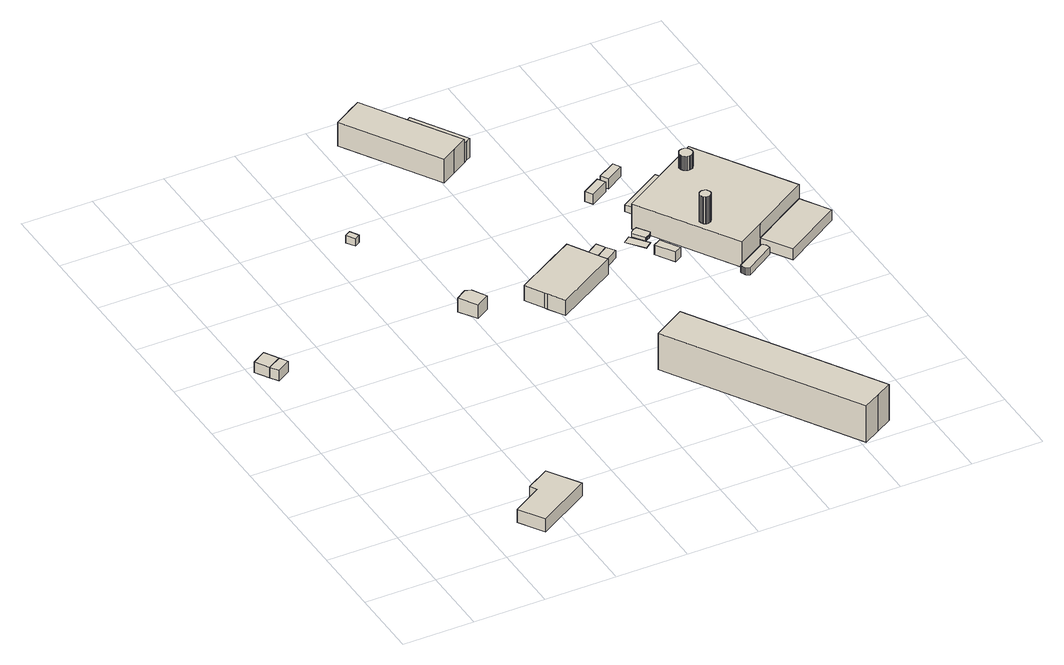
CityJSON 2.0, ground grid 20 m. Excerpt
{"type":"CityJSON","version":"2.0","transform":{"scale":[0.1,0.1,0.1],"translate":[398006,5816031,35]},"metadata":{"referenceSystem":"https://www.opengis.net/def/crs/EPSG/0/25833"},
"CityObjects":{
"building1":{"type":"Building","attributes":{"Gemeindeschluessel":"11000011","BezugspunktDach":"2200","function":"31001_2000","measuredHeight":3.18,"storeysAboveGround":1},"address":[{"country":"Germany","locality":"Berlin","thoroughfareNumber":"11 (2)","thoroughfareName":"Köpenicker Chaussee"}],"geometry":[{"type":"Solid","lod":"1","boundaries":[[[[0,1,2,3]],[[4,5,6,7]],[[4,7,3,2]],[[5,4,2,1]],[[6,5,1,0]],[[7,6,0,3]]]]}]},
"building2":{"type":"Building","attributes":{"Gemeindeschluessel":"11000011","BezugspunktDach":"2200","function":"51009_1610","measuredHeight":3.18,"storeysAboveGround":0},"address":[{"country":"Germany","locality":"Berlin"}],"geometry":[{"type":"Solid","lod":"1","boundaries":[[[[8,9,1,0]],[[5,10,11,6]],[[5,6,0,1]],[[10,5,1,9]],[[11,10,9,8]],[[6,11,8,0]]]]}]},
"building3":{"type":"Building","attributes":{"Gemeindeschluessel":"11000011","BezugspunktDach":"2200","function":"31001_2520","measuredHeight":4.01,"storeysAboveGround":1},"address":[{"country":"Germany","locality":"Berlin","thoroughfareNumber":"11 (3)","thoroughfareName":"Köpenicker Chaussee"}],"geometry":[{"type":"Solid","lod":"1","boundaries":[[[[12,13,14,15,16,17]],[[18,19,20,21,22,23]],[[18,23,17,16]],[[19,18,16,15]],[[20,19,15,14]],[[21,20,14,13]],[[22,21,13,12]],[[23,22,12,17]]]]}]},
"building4":{"type":"Building","attributes":{"Gemeindeschluessel":"11000011","BezugspunktDach":"2200","function":"31001_2580","measuredHeight":2.19,"storeysAboveGround":1},"address":[{"country":"Germany","locality":"Berlin","thoroughfareNumber":"40 (2)","thoroughfareName":"Köpenicker Chaussee"}],"geometry":[{"type":"Solid","lod":"1","boundaries":[[[[24,25,26,27]],[[28,29,30,31]],[[28,31,27,26]],[[29,28,26,25]],[[30,29,25,24]],[[31,30,24,27]]]]}]},
"building5":{"type":"Building","attributes":{"Gemeindeschluessel":"11000011","BezugspunktDach":"2200","function":"31001_2000","measuredHeight":4.16,"storeysAboveGround":1},"address":[{"country":"Germany","locality":"Berlin","thoroughfareNumber":"40 (1)","thoroughfareName":"Köpenicker Chaussee"}],"geometry":[{"type":"Solid","lod":"1","boundaries":[[[[32,33,34,35,36]],[[37,38,39,40,41]],[[37,41,36,35]],[[38,37,35,34]],[[39,38,34,33]],[[40,39,33,32]],[[41,40,32,36]]]]}]},
"building6":{"type":"Building","attributes":{"Gemeindeschluessel":"11000011","BezugspunktDach":"2200","function":"31001_2143","measuredHeight":5.72,"storeysAboveGround":1},"address":[{"country":"Germany","locality":"Berlin","thoroughfareNumber":"40, 41","thoroughfareName":"Köpenicker Chaussee"}],"geometry":[{"type":"Solid","lod":"1","boundaries":[[[[42,43,44,45,46,47,48,49]],[[50,51,52,53,54,55,56,57]],[[50,57,49,48]],[[51,50,48,47]],[[52,51,47,46]],[[53,52,46,45]],[[54,53,45,44]],[[55,54,44,43]],[[56,55,43,42]],[[57,56,42,49]]]]}]},
"building7":{"type":"Building","attributes":{"Gemeindeschluessel":"11000011","BezugspunktDach":"2200","function":"31001_1010","measuredHeight":12.53,"storeysAboveGround":3},"address":[{"country":"Germany","locality":"Berlin","thoroughfareNumber":"36, 37, 38, 39","thoroughfareName":"Köpenicker Chaussee"}],"geometry":[{"type":"Solid","lod":"1","boundaries":[[[[58,59,60,61,62]],[[63,64,65,66,67]],[[63,67,62,61]],[[64,63,61,60]],[[65,64,60,59]],[[66,65,59,58]],[[67,66,58,62]]]]}]},
"building8":{"type":"Building","attributes":{"Gemeindeschluessel":"11000011","function":"31001_2142"},"address":[{"country":"Germany","locality":"Berlin","thoroughfareNumber":"40 (10)","thoroughfareName":"Köpenicker Chaussee"}],"children":["building8-1","building8-2"]},
"building8-1":{"type":"BuildingPart","attributes":{"BezugspunktDach":"2200","measuredHeight":8.44,"storeysAboveGround":1},"parents":["building8"],"geometry":[{"type":"Solid","lod":"1","boundaries":[[[[68,69,70,71,72,73,74,75,76]],[[77,78,79,80,81,82,83,84,85]],[[77,85,76,75]],[[78,77,75,74]],[[79,78,74,73]],[[80,79,73,72]],[[81,80,72,71]],[[82,81,71,70],[82,86,87,81]],[[83,82,70,69]],[[84,83,69,68]],[[85,84,68,76]],[[86,82,81,87]]]]}]},
"building8-2":{"type":"BuildingPart","attributes":{"BezugspunktDach":"2200","measuredHeight":6.02,"storeysAboveGround":1},"parents":["building8"],"geometry":[{"type":"Solid","lod":"1","boundaries":[[[[86,88,89,90,91,87]],[[92,93,94,95,82,81]],[[92,81,87,91]],[[93,92,91,90]],[[94,93,90,89]],[[95,94,89,88]],[[82,95,88,86]],[[87,81,82,86]]]]}]},
"building9":{"type":"Building","attributes":{"Gemeindeschluessel":"11000011","BezugspunktDach":"2200","function":"31001_2463","measuredHeight":2.34,"storeysAboveGround":1},"address":[{"country":"Germany","locality":"Berlin","thoroughfareNumber":"40 (4)","thoroughfareName":"Köpenicker Chaussee"}],"geometry":[{"type":"Solid","lod":"1","boundaries":[[[[96,97,98,99]],[[100,101,102,103]],[[100,103,99,98]],[[101,100,98,97]],[[102,101,97,96]],[[103,102,96,99]]]]}]},
"building10":{"type":"Building","attributes":{"Gemeindeschluessel":"11000011","BezugspunktDach":"2200","function":"31001_2463","measuredHeight":2.33,"storeysAboveGround":1},"address":[{"country":"Germany","locality":"Berlin","thoroughfareNumber":"40 (5)","thoroughfareName":"Köpenicker Chaussee"}],"geometry":[{"type":"Solid","lod":"1","boundaries":[[[[104,105,97,96]],[[101,106,107,102]],[[101,102,96,97]],[[106,101,97,105]],[[107,106,105,104]],[[102,107,104,96]]]]}]},
"building11":{"type":"Building","attributes":{"Gemeindeschluessel":"11000011","BezugspunktDach":"2200","function":"31001_2140","measuredHeight":0.14,"storeysAboveGround":1},"address":[{"country":"Germany","locality":"Berlin","thoroughfareNumber":"40 (26)","thoroughfareName":"Köpenicker Chaussee"}],"geometry":[{"type":"Solid","lod":"1","boundaries":[[[[108,109,110,111]],[[112,113,114,115]],[[112,115,111,110]],[[113,112,110,109]],[[114,113,109,108]],[[115,114,108,111]]]]}]},
"building12":{"type":"Building","attributes":{"Gemeindeschluessel":"11000011","BezugspunktDach":"2200","function":"31001_2140","measuredHeight":3,"storeysAboveGround":1},"address":[{"country":"Germany","locality":"Berlin","thoroughfareNumber":"40 (25)","thoroughfareName":"Köpenicker Chaussee"}],"geometry":[{"type":"Solid","lod":"1","boundaries":[[[[116,117,118,119]],[[120,121,122,123]],[[120,123,119,118]],[[121,120,118,117]],[[122,121,117,116]],[[123,122,116,119]]]]}]},
"building13":{"type":"Building","attributes":{"Gemeindeschluessel":"11000011","BezugspunktDach":"2200","function":"31001_2520","measuredHeight":1.1,"storeysAboveGround":1},"address":[{"country":"Germany","locality":"Berlin","thoroughfareNumber":"40 (27)","thoroughfareName":"Köpenicker Chaussee"}],"geometry":[{"type":"Solid","lod":"1","boundaries":[[[[124,125,126,127,128,129,130,131,132,133,134,135,136,137]],[[138,139,140,141,142,143,144,145,146,147,148,149,150,151]],[[138,151,137,136]],[[139,138,136,135]],[[140,139,135,134]],[[141,140,134,133]],[[142,141,133,132]],[[143,142,132,131]],[[144,143,131,130]],[[145,144,130,129]],[[146,145,129,128]],[[147,146,128,127]],[[148,147,127,126]],[[149,148,126,125]],[[150,149,125,124]],[[151,150,124,137]]]]}]},
"building14":{"type":"Building","attributes":{"Gemeindeschluessel":"11000011","BezugspunktDach":"2200","function":"31001_2140","measuredHeight":3,"storeysAboveGround":1},"address":[{"country":"Germany","locality":"Berlin","thoroughfareNumber":"40 (30)","thoroughfareName":"Köpenicker Chaussee"}],"geometry":[{"type":"Solid","lod":"1","boundaries":[[[[152,153,154,155]],[[156,157,158,159]],[[156,159,155,154]],[[157,156,154,153]],[[158,157,153,152]],[[159,158,152,155]]]]}]},
"building15":{"type":"Building","attributes":{"Gemeindeschluessel":"11000011","BezugspunktDach":"2200","function":"31001_2140","measuredHeight":3,"storeysAboveGround":1},"address":[{"country":"Germany","locality":"Berlin","thoroughfareNumber":"40 (31)","thoroughfareName":"Köpenicker Chaussee"}],"geometry":[{"type":"Solid","lod":"1","boundaries":[[[[160,161,162,163]],[[164,165,166,167]],[[164,167,163,162]],[[165,164,162,161]],[[166,165,161,160]],[[167,166,160,163]]]]}]},
"building16":{"type":"Building","attributes":{"Gemeindeschluessel":"11000011","BezugspunktDach":"2200","function":"31001_2520","measuredHeight":2.88,"storeysAboveGround":1},"address":[{"country":"Germany","locality":"Berlin","thoroughfareNumber":"40 (29)","thoroughfareName":"Köpenicker Chaussee"}],"geometry":[{"type":"Solid","lod":"1","boundaries":[[[[168,169,170,171,172,173,174,175]],[[176,177,178,179,180,181,182,183]],[[176,183,175,174]],[[177,176,174,173]],[[178,177,173,172]],[[179,178,172,171]],[[180,179,171,170]],[[181,180,170,169]],[[182,181,169,168]],[[183,182,168,175]]]]}]},
"building17":{"type":"Building","attributes":{"Gemeindeschluessel":"11000011","BezugspunktDach":"2200","function":"31001_2140","measuredHeight":2.15,"storeysAboveGround":1},"address":[{"country":"Germany","locality":"Berlin","thoroughfareNumber":"40 (32)","thoroughfareName":"Köpenicker Chaussee"}],"geometry":[{"type":"Solid","lod":"1","boundaries":[[[[184,185,186,187,188,189,190,191,192,193,194,195,196,197]],[[198,199,200,201,202,203,204,205,206,207,208,209,210,211]],[[198,211,197,196]],[[199,198,196,195]],[[200,199,195,194]],[[201,200,194,193]],[[202,201,193,192]],[[203,202,192,191]],[[204,203,191,190]],[[205,204,190,189]],[[206,205,189,188]],[[207,206,188,187]],[[208,207,187,186]],[[209,208,186,185]],[[210,209,185,184]],[[211,210,184,197]]]]}]},
"building18":{"type":"Building","attributes":{"Gemeindeschluessel":"11000011","function":"31001_2520"},"address":[{"country":"Germany","locality":"Berlin","thoroughfareNumber":"40 (28)","thoroughfareName":"Köpenicker Chaussee"}],"children":["building18-1","building18-2","building18-3","building18-4"]},
"building18-1":{"type":"BuildingPart","attributes":{"BezugspunktDach":"2200","measuredHeight":3.39,"storeysAboveGround":2},"parents":["building18"],"geometry":[{"type":"Solid","lod":"1","boundaries":[[[[212,213,214,215]],[[216,217,218,219]],[[217,216,214,213]],[[218,217,213,212]],[[219,218,212,215]],[[216,219,215,214]]]]}]},
"building18-2":{"type":"BuildingPart","attributes":{"BezugspunktDach":"2200","measuredHeight":7.71,"storeysAboveGround":2},"parents":["building18"],"geometry":[{"type":"MultiSurface","lod":"1","boundaries":[[[220,221,222,223,224],[225,226,227,228,229,230,231,232,233,234,235,236,237,238,239,240,241,242,243,244,245,246,247,248],[249,250,251,252,253,254,255,256,257,258,259,260,261,262,263,264,265,266,267,268,269,270,271,272,273,274]],[[275,276,277,278,279],[280,281,282,283,284,285,286,287,288,289,290,291,292,293,294,295,296,297,298,299,300,301,302,303],[304,305,306,307,308,309,310,311,312,313,314,315,316,317,318,319,320,321,322,323,324,325,326,327,328,329]],[[275,279,224,223]],[[276,275,223,222]],[[277,276,222,221],[216,219,215,214]],[[278,277,221,220]],[[279,278,220,224]],[[280,303,330,331]],[[281,280,331,332,246]],[[282,281,332,333]],[[283,282,333,334,244]],[[284,283,244,334,335]],[[285,284,335,336,242]],[[286,285,242,336,337,241]],[[287,286,337,338]],[[288,287,240,338,339,239]],[[289,288,339,340]],[[290,289,238,340,341]],[[291,290,341,342]],[[292,291,236,342,343,235]],[[293,292,235,343,344]],[[294,293,344,345,233]],[[295,294,346,345,347]],[[296,295,347,348]],[[297,296,348,349]],[[298,297,349,350]],[[299,298,229,350,351,228]],[[300,299,351,352,227]],[[301,300,227,352,353,226]],[[302,301,353,354]],[[303,302,225,354,330]],[[304,329,355,356]],[[305,304,273,356,357]],[[306,305,358,357,359]],[[307,306,271,359,360]],[[308,307,360,361,269]],[[309,308,361,362]],[[310,309,362,363]],[[311,310,363,364,266]],[[312,311,266,364,365]],[[313,312,365,366,264]],[[314,313,264,366,367,263]],[[315,314,263,367,368,262]],[[316,315,262,368,369]],[[317,316,261,369,370]],[[318,317,370,371]],[[319,318,259,371,372]],[[320,319,373,372,374,257]],[[321,320,257,374,375]],[[322,321,375,376]],[[323,322,255,376,377]],[[324,323,377,378]],[[325,324,379,378,380]],[[326,325,380,381]],[[327,326,381,382]],[[328,327,383,382,384,249]],[[329,328,384,355]],[[215,219,216,214]],[[331,330,248,247]],[[385,247,246,332,331]],[[333,332,246,245]],[[386,245,244,334,333]],[[335,334,244,243]],[[387,243,242,336,335]],[[241,337,336,242]],[[338,337,388,241,240,389]],[[239,339,338,240]],[[340,339,239,238]],[[341,340,238,237]],[[342,341,237,236]],[[235,343,342,236]],[[344,343,235,234,390]],[[234,233,345,344]],[[347,345,346,233,232]],[[348,347,232,231]],[[349,348,231,230]],[[350,349,230,229]],[[228,351,350,229]],[[391,228,227,352,351]],[[226,353,352,227]],[[354,353,226,225]],[[330,354,225,248]],[[356,355,274,273]],[[357,356,273,272]],[[392,359,357,358,272,271]],[[360,359,271,270]],[[393,270,269,361,360]],[[362,361,269,268,394]],[[363,362,268,267]],[[267,266,364,363]],[[365,364,266,265]],[[265,264,366,365]],[[263,367,366,264]],[[262,368,367,263]],[[369,368,262,261]],[[370,369,261,260]],[[371,370,260,259]],[[372,371,259,258]],[[258,257,374,372,373]],[[375,374,257,256,395]],[[376,375,396,256,255]],[[377,376,255,254,397]],[[378,377,254,253]],[[380,378,379,253,252]],[[381,380,252,251]],[[382,381,251,250]],[[250,249,384,382,383]],[[355,384,249,274]]]}]},
"building18-3":{"type":"BuildingPart","attributes":{"BezugspunktDach":"2200","measuredHeight":11.8,"storeysAboveGround":2},"parents":["building18"],"geometry":[{"type":"MultiSurface","lod":"1","boundaries":[[[398,399,400,401,402,403,404,405,406,407,408,409,410,411,412,413,414,415,416,417,418,419,420,421,422,423]],[[365,364,363,362,361,360,359,357,356,355,384,382,381,380,378,377,376,375,374,372,371,370,369,368,367,366]],[[424,265,264,423,422]],[[266,265,365,422,421]],[[267,266,364,421,420]],[[268,267,420,419]],[[269,268,419,418]],[[360,270,269,418,417]],[[271,270,425,417,416]],[[272,271,359,416,415]],[[356,273,272,357,415,414]],[[274,273,414,413]],[[426,249,274,413,412]],[[250,249,412,411]],[[381,251,250,411,410]],[[380,252,251,410,409]],[[253,252,409,408]],[[377,254,253,378,408,407]],[[255,254,427,407,406]],[[256,255,376,406,405]],[[257,256,428,405,404]],[[258,257,374,404,403]],[[259,258,429,403,402]],[[260,259,402,401]],[[261,260,370,401,400]],[[262,261,400,399]],[[367,263,262,368,399,398]],[[366,264,263,367,398,423]],[[365,366,430,264,265,424]],[[364,365,265,266]],[[363,364,266,267]],[[362,363,267,268]],[[361,362,268,269]],[[361,269,270,360]],[[359,360,425,270,271]],[[357,359,271,272]],[[357,272,273,356]],[[355,356,273,274]],[[384,355,274,249,426]],[[382,384,249,250]],[[382,431,250,251,381]],[[381,251,252,380]],[[378,380,252,253]],[[378,253,254,377]],[[376,377,427,254,255]],[[432,375,376,255,256]],[[374,375,428,256,257]],[[372,374,257,258]],[[371,372,429,258,259]],[[370,371,259,260]],[[369,370,260,261]],[[368,369,261,262]],[[368,262,263,367]],[[367,263,264,366]]]}]},
"building18-4":{"type":"BuildingPart","attributes":{"BezugspunktDach":"2200","measuredHeight":15.94,"storeysAboveGround":2},"parents":["building18"],"geometry":[{"type":"MultiSurface","lod":"1","boundaries":[[[433,434,435,436,437,438,439,440,441,442,443,444,445,446,447,448,449,450,451,452,453,454,455,456]],[[347,345,344,343,342,341,340,339,338,337,336,335,334,333,332,331,330,354,353,352,351,350,349,348]],[[232,231,348,456,455]],[[233,232,455,454]],[[234,233,454,453]],[[235,234,453,452]],[[236,235,452,451]],[[341,237,236,451,450]],[[238,237,341,450,449]],[[239,238,449,448]],[[240,239,448,447]],[[241,240,338,447,446]],[[336,242,241,446,445]],[[335,243,242,445,444]],[[334,244,243,444,443]],[[333,245,244,443,442]],[[246,245,442,441]],[[331,247,246,332,441,440]],[[330,248,247,331,440,439]],[[225,248,439,438]],[[226,225,438,437]],[[227,226,437,436]],[[351,228,227,352,436,435]],[[350,229,228,435,434]],[[230,229,434,433]],[[348,231,230,457,433,456]],[[347,348,231,232]],[[345,347,232,233]],[[344,345,233,234]],[[343,344,458,234,235]],[[342,343,235,236]],[[342,459,236,237,341]],[[340,341,237,238]],[[339,340,460,238,239]],[[338,339,239,240]],[[337,338,240,241]],[[337,241,242,336]],[[336,242,243,335]],[[335,461,243,244,334]],[[334,244,245,333]],[[332,333,462,245,246]],[[332,246,247,331]],[[331,247,248,330]],[[354,330,248,225]],[[353,354,225,226]],[[352,353,463,226,227]],[[352,227,228,351]],[[351,228,229,350]],[[349,350,229,230]],[[349,457,230,231,348]]]}]}
},
"vertices":[
[32,930,42],[71,953,42],[48,992,42],[9,967,42],[48,992,10],[71,953,10],[32,930,10],[9,967,10],
[47,907,42],[85,930,42],[85,930,10],[47,907,10],
[335,47,41],[486,137,41],[430,225,41],[364,186,41],[375,167,41],[292,117,41],[375,167,1],[364,186,1],[430,225,1],[486,137,1],[335,47,1],[292,117,1],
[478,1311,36],[493,1321,36],[479,1345,36],[463,1335,36],[479,1345,14],[493,1321,14],[478,1311,14],[463,1335,14],
[604,904,53],[642,926,53],[619,966,53],[603,972,53],[573,952,53],[603,972,11],[619,966,11],[642,926,11],[604,904,11],[573,952,11],
[774,870,53],[778,862,53],[804,818,53],[979,920,53],[953,964,53],[948,972,53],[918,1024,53],[743,922,53],[918,1024,6],[948,972,6],[953,964,6],[979,920,6],[804,818,6],[778,862,6],[774,870,6],[743,922,6],
[1212,3,113],[1261,30,113],[1305,56,113],[993,570,113],[902,515,113],[993,570,2],[1305,56,2],[1261,30,2],[1212,3,2],[902,515,2],
[804,1455,74],[846,1480,74],[888,1506,74],[797,1654,74],[729,1768,74],[692,1746,74],[687,1742,74],[680,1738,74],[645,1717,74],[680,1738,2],[687,1742,2],[692,1746,2],[729,1768,2],[797,1654,2],[888,1506,2],[846,1480,2],[804,1455,2],[645,1717,2],[888,1506,60],[797,1654,60],
[899,1513,60],[911,1520,60],[821,1668,60],[809,1661,60],[809,1661,2],[821,1668,2],[911,1520,2],[899,1513,2],
[965,965,28],[1013,997,28],[998,1020,28],[950,989,28],[998,1020,5],[1013,997,5],[965,965,5],[950,989,5],
[981,942,28],[1029,974,28],[1029,974,5],[981,942,5],
[1116,974,5],[1135,989,5],[1098,1036,5],[1079,1021,5],[1098,1036,4],[1135,989,4],[1116,974,4],[1079,1021,4],
[1153,891,33],[1173,903,33],[1142,955,33],[1121,943,33],[1142,955,3],[1173,903,3],[1153,891,3],[1121,943,3],
[1128,1003,15],[1132,1003,15],[1136,1005,15],[1140,1007,15],[1144,1010,15],[1147,1013,15],[1149,1017,15],[1127,1049,15],[1123,1048,15],[1119,1047,15],[1115,1045,15],[1111,1042,15],[1108,1038,15],[1106,1034,15],[1108,1038,4],[1111,1042,4],[1115,1045,4],[1119,1047,4],[1123,1048,4],[1127,1049,4],[1149,1017,4],[1147,1013,4],[1144,1010,4],[1140,1007,4],[1136,1005,4],[1132,1003,4],[1128,1003,4],[1106,1034,4],
[1086,1198,35],[1138,1229,35],[1125,1250,35],[1073,1219,35],[1125,1250,5],[1138,1229,5],[1086,1198,5],[1073,1219,5],
[1150,1237,35],[1201,1268,35],[1189,1289,35],[1137,1258,35],[1189,1289,5],[1201,1268,5],[1150,1237,5],[1137,1258,5],
[1153,1114,26],[1166,1093,26],[1270,1156,26],[1261,1172,26],[1282,1185,26],[1279,1189,26],[1266,1210,26],[1140,1134,26],[1266,1210,5],[1279,1189,5],[1282,1185,5],[1261,1172,5],[1270,1156,5],[1166,1093,5],[1153,1114,5],[1140,1134,5],
[1274,770,26],[1276,766,26],[1278,762,26],[1280,758,26],[1284,756,26],[1288,753,26],[1372,806,26],[1372,810,26],[1371,815,26],[1369,819,26],[1367,822,26],[1363,825,26],[1359,827,26],[1274,775,26],[1359,827,5],[1363,825,5],[1367,822,5],[1369,819,5],[1371,815,5],[1372,810,5],[1372,806,5],[1288,753,5],[1284,756,5],[1280,758,5],[1278,762,5],[1276,766,5],[1274,770,5],[1274,775,5],
[1413,760,37],[1575,860,37],[1526,939,37],[1363,839,37],[1526,939,4],[1575,860,4],[1413,760,4],[1363,839,4],
[1288,794,80],[1363,839,80],[1526,939,80],[1360,1210,80],[1122,1065,80],[1251,903,80],[1247,903,80],[1244,904,80],[1240,906,80],[1238,909,80],[1236,913,80],[1235,917,80],[1235,921,80],[1237,925,80],[1239,928,80],[1242,930,80],[1245,932,80],[1249,933,80],[1253,932,80],[1256,931,80],[1260,929,80],[1262,926,80],[1264,923,80],[1265,919,80],[1265,915,80],[1264,912,80],[1261,908,80],[1259,906,80],[1255,904,80],[1329,1150,80],[1331,1145,80],[1332,1141,80],[1332,1136,80],[1331,1132,80],[1328,1128,80],[1325,1125,80],[1320,1123,80],[1316,1122,80],[1311,1122,80],[1307,1123,80],[1304,1125,80],[1301,1127,80],[1299,1131,80],[1297,1134,80],[1297,1138,80],[1297,1142,80],[1298,1146,80],[1300,1149,80],[1302,1152,80],[1306,1155,80],[1309,1156,80],[1313,1157,80],[1318,1157,80],[1321,1155,80],[1325,1153,80],[1360,1210,2],[1526,939,2],[1363,839,2],[1288,794,2],[1122,1065,2],[1259,906,2],[1261,908,2],[1264,912,2],[1265,915,2],[1265,919,2],[1264,923,2],[1262,926,2],[1260,929,2],[1256,931,2],[1253,932,2],[1249,933,2],[1245,932,2],[1242,930,2],[1239,928,2],[1237,925,2],[1235,921,2],[1235,917,2],[1236,913,2],[1238,909,2],[1240,906,2],[1244,904,2],[1247,903,2],[1251,903,2],[1255,904,2],[1321,1155,2],[1318,1157,2],[1313,1157,2],[1309,1156,2],[1306,1155,2],[1302,1152,2],[1300,1149,2],[1298,1146,2],[1297,1142,2],[1297,1138,2],[1297,1134,2],[1299,1131,2],[1301,1127,2],[1304,1125,2],[1307,1123,2],[1311,1122,2],[1316,1122,2],[1320,1123,2],[1325,1125,2],[1328,1128,2],[1331,1132,2],[1332,1136,2],[1332,1141,2],[1331,1145,2],[1329,1150,2],[1325,1153,2],[1255,904,3],[1259,906,3],[1261,908,3],[1264,912,3],[1265,915,3],[1265,919,3],[1264,923,3],[1262,926,3],[1260,929,3],[1256,931,3],[1253,932,3],[1249,933,3],[1245,932,3],[1242,930,3],[1239,928,3],[1237,925,3],[1237,925,23],[1235,921,3],[1235,917,3],[1236,913,3],[1238,909,3],[1240,906,3],[1244,904,3],[1247,903,3],[1251,903,3],[1325,1153,5],[1321,1155,5],[1318,1157,5],[1318,1157,33],[1313,1157,5],[1309,1156,5],[1306,1155,5],[1302,1152,5],[1300,1149,5],[1298,1146,5],[1297,1142,5],[1297,1138,5],[1297,1134,5],[1299,1131,5],[1301,1127,5],[1304,1125,5],[1307,1123,5],[1311,1122,5],[1311,1122,23],[1316,1122,5],[1320,1123,5],[1325,1125,5],[1328,1128,5],[1331,1132,5],[1331,1132,46],[1332,1136,5],[1332,1141,5],[1331,1145,5],[1331,1145,8],[1329,1150,5],[1259,906,32],[1264,912,23],[1265,919,22],[1262,926,32],[1260,929,40],[1239,928,19],[1240,906,71],[1313,1157,52],[1309,1156,57],[1302,1152,52],[1320,1123,17],[1320,1123,57],[1328,1128,60],
[1297,1134,123],[1299,1131,123],[1301,1127,123],[1304,1125,123],[1307,1123,123],[1311,1122,123],[1316,1122,123],[1320,1123,123],[1325,1125,123],[1328,1128,123],[1331,1132,123],[1332,1136,123],[1332,1141,123],[1331,1145,123],[1329,1150,123],[1325,1153,123],[1321,1155,123],[1318,1157,123],[1313,1157,123],[1309,1156,123],[1306,1155,123],[1302,1152,123],[1300,1149,123],[1298,1146,123],[1297,1142,123],[1297,1138,123],[1297,1142,48],[1309,1156,20],[1329,1150,28],[1328,1128,13],[1320,1123,63],[1311,1122,47],[1297,1138,43],[1331,1145,42],[1320,1123,13],
[1236,913,162],[1238,909,162],[1240,906,162],[1244,904,162],[1247,903,162],[1251,903,162],[1255,904,162],[1259,906,162],[1261,908,162],[1264,912,162],[1265,915,162],[1265,919,162],[1264,923,162],[1262,926,162],[1260,929,162],[1256,931,162],[1253,932,162],[1249,933,162],[1245,932,162],[1242,930,162],[1239,928,162],[1237,925,162],[1235,921,162],[1235,917,162],[1236,913,42],[1239,928,23],[1245,932,63],[1253,932,61],[1265,919,53],[1264,912,33],[1247,903,62]
]}
